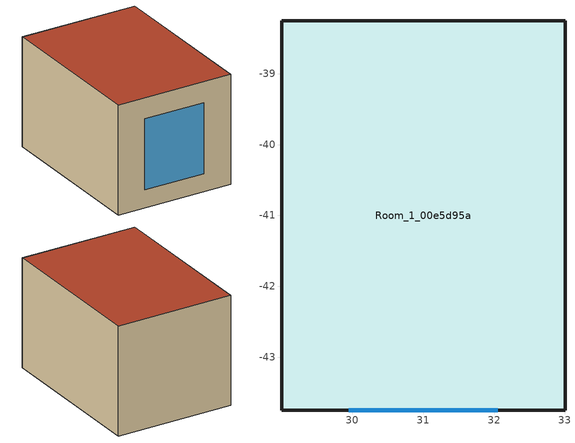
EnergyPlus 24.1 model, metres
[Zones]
Room_1_00e5d95a
 floor ground (Generic Ground Slab): 33,-38.25 33,-43.75 29,-43.75 29,-38.25 z0
 wall outside (Generic Exterior Wall): 33,-38.25 29,-38.25 29,-43.75 33,-43.75 33,-38.25 z0:3.7
 window (Generic Double Pane): 29.95,-43.75 32.05,-43.75 z0.6:3
 roof outside (Generic Roof): 29,-38.25 29,-43.75 33,-43.75 33,-38.25 z3.7
shading: 29.95,-43.75 32.05,-43.75 z0.6:3
[Building]
Simulation 1-241104&#13&#10: North Axis=0; Terrain=City; Solar Distribution=FullInteriorAndExteriorWithReflections
[Site:Location]
Site 1: Latitude=0; Longitude=0; Time Zone=0; Elevation=0
[SizingPeriod:DesignDay] Day of Month=21; DryBulb Temperature Range Modifier Type=DefaultMultipliers; Barometric Pressure=101109; Rain Indicator=No; Snow Indicator=No; Daylight Saving Time Indicator=No; Begin Environment Reset Mode=FullResetAtBeginEnvironment
Name | Month | Day Type | Maximum DryBulb Temperature | Daily DryBulb Temperature Range | Humidity Condition Type | Wetbulb or DewPoint at Maximum DryBulb | Wind Speed | Wind Direction | Solar Model Indicator | ASHRAE Clear Sky Optical Depth for Beam Irradiance taub | ASHRAE Clear Sky Optical Depth for Diffuse Irradiance taud | Enthalpy at Maximum DryBulb | Sky Clearness
SHENZHEN Ann Clg .4% Condns DB=>MWB | 7 | SummerDesignDay | 33.8 | 5.3 | Wetbulb | 26.5 | 3.4 | 220 | ASHRAETau | 0.685 | 1.554
SHENZHEN Ann Clg .4% Condns DP=>MDB | 7 | SummerDesignDay | 30.2 | 5.3 | Dewpoint | 28.2 | 3.4 | 220 | ASHRAETau | 0.685 | 1.554
SHENZHEN Ann Clg .4% Condns Enth=>MDB | 7 | SummerDesignDay | 31.3 | 5.3 | Enthalpy |  | 3.4 | 220 | ASHRAETau | 0.685 | 1.554 | 94500
SHENZHEN Ann Clg .4% Condns WB=>MDB | 7 | SummerDesignDay | 31 | 5.3 | Wetbulb | 28.8 | 3.4 | 220 | ASHRAETau | 0.685 | 1.554
SHENZHEN Ann Htg 99.6% Condns DB | 1 | WinterDesignDay | 6.9 | 0 | Wetbulb | 6.9 | 4.5 | 20 | ASHRAEClearSky |  |  |  | 0
SHENZHEN Ann Htg Wind 99.6% Condns WS=>MCDB | 1 | WinterDesignDay | 11.9 | 0 | Wetbulb | 11.9 | 8.4 | 20 | ASHRAEClearSky |  |  |  | 0
SHENZHEN Ann Hum_n 99.6% Condns DP=>MCDB | 1 | WinterDesignDay | 12.3 | 0 | Dewpoint | -5.1 | 4.5 | 20 | ASHRAEClearSky |  |  |  | 0
[Site:WaterMainsTemperature]
Calculation Method=CorrelationFromWeatherFile
[Material] Thermal Absorptance=0.9
Name | Roughness | Thickness | Conductivity | Density | Specific Heat | Solar Absorptance | Visible Absorptance
Generic 50mm Insulation | MediumRough | 0.05 | 0.03 | 43 | 1210 | 0.7 | 0.7
Generic Acoustic Tile | MediumSmooth | 0.02 | 0.06 | 368 | 590 | 0.2 | 0.2
Generic Brick | MediumRough | 0.1 | 0.9 | 1920 | 790 | 0.65 | 0.65
Generic Ceiling Air Gap | Smooth | 0.1 | 0.556 | 1.28 | 1000 | 0.7 | 0.7
Generic Gypsum Board | MediumSmooth | 0.0127 | 0.16 | 800 | 1090 | 0.5 | 0.5
Generic HW Concrete | MediumRough | 0.2 | 1.95 | 2240 | 900 | 0.8 | 0.8
Generic LW Concrete | MediumRough | 0.1 | 0.53 | 1280 | 840 | 0.8 | 0.8
Generic Roof Membrane | MediumRough | 0.01 | 0.16 | 1120 | 1460 | 0.65 | 0.65
Generic Wall Air Gap | Smooth | 0.1 | 0.667 | 1.28 | 1000 | 0.7 | 0.7
[WindowMaterial:Glazing] Optical Data Type=SpectralAverage; Thickness=0.006; Infrared Transmittance at Normal Incidence=0; Front Side Infrared Hemispherical Emissivity=0.84; Conductivity=1; Dirt Correction Factor for Solar and Visible Transmittance=1; Solar Diffusing=No
Name | Solar Transmittance at Normal Incidence | Front Side Solar Reflectance at Normal Incidence | Back Side Solar Reflectance at Normal Incidence | Visible Transmittance at Normal Incidence | Front Side Visible Reflectance at Normal Incidence | Back Side Visible Reflectance at Normal Incidence | Back Side Infrared Hemispherical Emissivity
Generic Clear Glass | 0.77 | 0.07 | 0.07 | 0.88 | 0.08 | 0.08 | 0.84
Generic Low-e Glass | 0.45 | 0.36 | 0.36 | 0.71 | 0.21 | 0.21 | 0.047
[WindowMaterial:Gas]
Generic Window Air Gap: Gas Type=Air; Thickness=0.0127
[Construction]
Generic Double Pane: Generic Low-e Glass, Generic Window Air Gap, Generic Clear Glass
Generic Exterior Wall: Generic Brick, Generic LW Concrete, Generic 50mm Insulation, Generic Wall Air Gap, Generic Gypsum Board
Generic Ground Slab: Generic 50mm Insulation, Generic HW Concrete
Generic Roof: Generic Roof Membrane, Generic 50mm Insulation, Generic LW Concrete, Generic Ceiling Air Gap, Generic Acoustic Tile
[Space]
Room_1_00e5d95a_Space: Zone=Room_1_00e5d95a; Space Type=Generic Office Program
[SpaceList]
Generic Office Program: Room_1_00e5d95a_Space
[Zone]
Room_1_00e5d95a: Multiplier=1; Ceiling Height=3.7; Volume=81.4; Part of Total Floor Area=Yes
[ShadingProperty:Reflectance]
Shading Surface=Window_96ad0264 1; Fraction of Shading Surface That Is Glazed=1; Glazing Construction=Generic Double Pane
[People]
Generic Office People: Zone or ZoneList or Space or SpaceList=Generic Office Program; Number of People Schedule=Generic Office Occupancy; Number of People Calculation Method=People/Area; People per Floor Area=0.0565; Fraction Radiant=0.3; Activity Level Schedule=Seated Adult Activity
[Lights]
Generic Office Lighting: Zone or ZoneList or Space or SpaceList=Generic Office Program; Schedule=Generic Office Lighting; Design Level Calculation Method=Watts/Area; Watts per Floor Area=10.55; Return Air Fraction=0; Fraction Radiant=0.7; Fraction Visible=0.2; Fraction Replaceable=1; EndUse Subcategory=General
[ElectricEquipment]
Generic Office Equipment: Zone or ZoneList or Space or SpaceList=Generic Office Program; Schedule=Generic Office Equipment; Design Level Calculation Method=Watts/Area; Watts per Floor Area=10.33; Fraction Latent=0; Fraction Radiant=0.5; Fraction Lost=0; EndUse Subcategory=Electric Equipment
[ZoneInfiltration:DesignFlowRate]
Generic Office Infiltration: Zone or ZoneList or Space or SpaceList=Generic Office Program; Schedule=Generic Office Infiltration; Design Flow Rate Calculation Method=Flow/ExteriorArea; Flow Rate per Exterior Surface Area=0.0002266; Constant Term Coefficient=1; Temperature Term Coefficient=0; Velocity Term Coefficient=0
[DesignSpecification:OutdoorAir]
Generic Office Ventilation: Outdoor Air Method=Sum; Outdoor Air Flow per Person=0.00236; Outdoor Air Flow per Zone Floor Area=0.000305; Outdoor Air Flow per Zone=0; Outdoor Air Flow Air Changes per Hour=0
[DesignSpecification:OutdoorAir:SpaceList]
Room_1_00e5d95a DSOA Space List: Space 1=Room_1_00e5d95a_Space; Space 1 Design Specification Outdoor Air Object=Generic Office Ventilation
[Sizing:Zone]
Room_1_00e5d95a: Zone Cooling Design Supply Air Temperature Input Method=SupplyAirTemperature; Zone Cooling Design Supply Air Temperature=14; Zone Cooling Design Supply Air Temperature Difference=11.11; Zone Heating Design Supply Air Temperature Input Method=SupplyAirTemperature; Zone Heating Design Supply Air Temperature=40; Zone Heating Design Supply Air Temperature Difference=11.11; Zone Cooling Design Supply Air Humidity Ratio=0.0085; Zone Heating Design Supply Air Humidity Ratio=0.008; Design Specification Outdoor Air Object=Room_1_00e5d95a DSOA Space List; Cooling Design Air Flow Method=DesignDay; Cooling Design Air Flow Rate=0; Cooling Minimum Air Flow per Zone Floor Area=0.000762; Cooling Minimum Air Flow=0; Cooling Minimum Air Flow Fraction=0; Heating Design Air Flow Method=DesignDay; Heating Design Air Flow Rate=0; Heating Maximum Air Flow per Zone Floor Area=0.002032; Heating Maximum Air Flow=0.141576; Heating Maximum Air Flow Fraction=0.3; Account for Dedicated Outdoor Air System=No; Zone Load Sizing Method=Sensible Load Only No Latent Load; Zone Latent Cooling Design Supply Air Humidity Ratio Input Method=HumidityRatioDifference; Zone Cooling Design Supply Air Humidity Ratio Difference=0.005; Zone Latent Heating Design Supply Air Humidity Ratio Input Method=HumidityRatioDifference; Zone Humidification Design Supply Air Humidity Ratio Difference=0.005
[ZoneControl:Thermostat]
Room_1_00e5d95a Thermostat: Zone or ZoneList=Room_1_00e5d95a; Control Type Schedule=Room_1_00e5d95a Thermostat Schedule; Control 1=Generic Office Setpoints; Temperature Difference Between Cutout And Setpoint=0
[ThermostatSetpoint:DualSetpoint]
Generic Office Setpoints: Heating Setpoint Temperature Schedule=Generic Office Heating; Cooling Setpoint Temperature Schedule=Generic Office Cooling
[ZoneHVAC:IdealLoadsAirSystem]
Room_1_00e5d95a Ideal Loads Air System: Maximum Heating Supply Air Temperature=50; Minimum Cooling Supply Air Temperature=13; Heating Limit=LimitCapacity; Maximum Sensible Heating Capacity=Autosize; Cooling Limit=LimitFlowRateAndCapacity; Maximum Cooling Air Flow Rate=Autosize; Maximum Total Cooling Capacity=Autosize; Dehumidification Control Type=None; Design Specification Outdoor Air Object=Generic Office Ventilation; Demand Controlled Ventilation Type=None; Outdoor Air Economizer Type=DifferentialDryBulb; Sensible Heat Recovery Effectiveness=0; Latent Heat Recovery Effectiveness=0
[Zone equipment]
Room_1_00e5d95a: Room_1_00e5d95a Ideal Loads Air System
[ENERGYMANAGEMENTSYSTEM:ACTUATOR] Actuated Component Unique=MyWindow; Actuated Component Type=Window Shading Control
Name | Actuated Component Control Type
ShadeControlActuatorPosition | Position
ShadeControlActuatorAngle | Angle
[ENERGYMANAGEMENTSYSTEM:PROGRAMCALLINGMANAGER]
ControlShadingCallingManager: BeginTimestepBeforePredictor; ControlShadingProgram
[ENERGYMANAGEMENTSYSTEM:PROGRAM]
ControlShadingProgram: RUN ControlShadingSubroutine
[ENERGYMANAGEMENTSYSTEM:SUBROUTINE]
ControlShadingSubroutine: SET ShadeControlActuatorPosition = @TrendValue ShadingPositionSchedule 1; SET ShadeControlActuatorAngle = @TrendValue ShadingAngleSchedule 1
[Schedule:Day:Interval]
OfficeMedium BLDG_LIGHT_SCH_2013_Sun: No, 06:00, 0.05, 18:00, 0.0431163, 24:00, 0.05
Schedule Day 9: No, 05:00, 0.05, 06:00, 0.1, 07:00, 0.0862326, 08:00, 0.258698, 17:00, 0.776093, 18:00, 0.431163, 20:00, 0.258698, 22:00, 0.172465, 23:00, 0.0862326, 24:00, 0.0431163
Schedule Day 10; OfficeMedium BLDG_LIGHT_SCH_2013_Sat 1: No, 06:00, 0.05, 08:00, 0.0862326, 12:00, 0.258698, 17:00, 0.129349, 19:00, 0.0431163, 24:00, 0.05
OfficeMedium BLDG_LIGHT_SCH_2013_SmrDsn 1; OfficeMedium BLDG_EQUIP_SCH_2013_SmrDsn 1; OfficeMedium INFIL_SCH_PNNL_Default; OfficeMedium INFIL_SCH_PNNL_Default 1: No, 24:00, 1
OfficeMedium BLDG_LIGHT_SCH_2013_WntrDsn 1; OfficeMedium BLDG_OCC_SCH_WntrDsn 1; OfficeMedium BLDG_EQUIP_SCH_2013_WntrDsn 1: No, 24:00, 0
OfficeMedium BLDG_OCC_SCH_Default; OfficeMedium BLDG_OCC_SCH_Default 1: No, 06:00, 0, 18:00, 0.05, 24:00, 0
Schedule Day 11: No, 06:00, 0, 07:00, 0.1, 08:00, 0.2, 12:00, 0.95, 13:00, 0.5, 17:00, 0.95, 18:00, 0.3, 22:00, 0.1, 24:00, 0.05
Schedule Day 12: No, 06:00, 0, 08:00, 0.1, 12:00, 0.3, 17:00, 0.1, 19:00, 0.05, 24:00, 0
OfficeMedium BLDG_OCC_SCH_SmrDsn 1: No, 06:00, 0, 22:00, 1, 24:00, 0.05
Seated Adult Activity_Day Schedule: No, 24:00, 120
OfficeMedium BLDG_EQUIP_SCH_2013_Sun: No, 06:00, 0.230755, 18:00, 0.288107, 24:00, 0.230755
Schedule Day 5: No, 06:00, 0.307674, 08:00, 0.381235, 12:00, 0.857778, 13:00, 0.76247, 17:00, 0.857778, 18:00, 0.476543, 24:00, 0.381235
Schedule Day 6; OfficeMedium BLDG_EQUIP_SCH_2013_Sat 1: No, 06:00, 0.230755, 08:00, 0.381235, 12:00, 0.476543, 17:00, 0.33358, 19:00, 0.285926, 24:00, 0.230755
OfficeMedium HTGSETP_SCH_YES_OPTIMUM_Default; OfficeMedium HTGSETP_SCH_YES_OPTIMUM_Default_SmrDsn 1; OfficeMedium HTGSETP_SCH_YES_OPTIMUM_Default 1: No, 24:00, 15.6
Schedule Day 3: No, 05:00, 15.6, 06:00, 17.8, 07:00, 20, 22:00, 21, 24:00, 15.6
Schedule Day 4: No, 05:00, 15.6, 06:00, 17.8, 07:00, 20, 17:00, 21, 24:00, 15.6
OfficeMedium HTGSETP_SCH_YES_OPTIMUM_WntrDsn 1: No, 05:00, 15.6, 06:00, 17.6, 07:00, 19.6, 22:00, 21, 24:00, 15.6
OfficeMedium CLGSETP_SCH_YES_OPTIMUM_Default; OfficeMedium CLGSETP_SCH_YES_OPTIMUM_Default_WntrDsn 1; OfficeMedium CLGSETP_SCH_YES_OPTIMUM_Default 1: No, 24:00, 26.7
Schedule Day 7: No, 05:00, 26.7, 06:00, 25.6, 07:00, 25, 22:00, 24, 24:00, 26.7
Schedule Day 8: No, 05:00, 26.7, 06:00, 25.7, 07:00, 25, 17:00, 24, 24:00, 26.7
OfficeMedium CLGSETP_SCH_YES_OPTIMUM_SmrDsn 1: No, 05:00, 26.7, 06:00, 25.7, 07:00, 25, 22:00, 24, 24:00, 26.7
OfficeMedium INFIL_SCH_PNNL_Sat_WntrDsn 1; Schedule Day 2: No, 06:00, 1, 18:00, 0.25, 24:00, 1
OfficeMedium INFIL_SCH_PNNL_Wkdy_SmrDsn 1; Schedule Day 1: No, 06:00, 1, 22:00, 0.25, 24:00, 1
[Schedule:Week:Daily]
Generic Office Lighting Week Rule - Jan1-Dec31: OfficeMedium BLDG_LIGHT_SCH_2013_Sun, Schedule Day 9, Schedule Day 9, Schedule Day 9, Schedule Day 9, Schedule Day 9, Schedule Day 10, OfficeMedium BLDG_LIGHT_SCH_2013_Sat 1, OfficeMedium BLDG_LIGHT_SCH_2013_SmrDsn 1, OfficeMedium BLDG_LIGHT_SCH_2013_WntrDsn 1, OfficeMedium BLDG_LIGHT_SCH_2013_Sun, OfficeMedium BLDG_LIGHT_SCH_2013_Sun
Generic Office Occupancy Week Rule - Jan1-Dec31: OfficeMedium BLDG_OCC_SCH_Default, Schedule Day 11, Schedule Day 11, Schedule Day 11, Schedule Day 11, Schedule Day 11, Schedule Day 12, OfficeMedium BLDG_OCC_SCH_Default 1, OfficeMedium BLDG_OCC_SCH_SmrDsn 1, OfficeMedium BLDG_OCC_SCH_WntrDsn 1, OfficeMedium BLDG_OCC_SCH_Default, OfficeMedium BLDG_OCC_SCH_Default
Seated Adult Activity Week Rule - Jan1-Dec31: Seated Adult Activity_Day Schedule, Seated Adult Activity_Day Schedule, Seated Adult Activity_Day Schedule, Seated Adult Activity_Day Schedule, Seated Adult Activity_Day Schedule, Seated Adult Activity_Day Schedule, Seated Adult Activity_Day Schedule, Seated Adult Activity_Day Schedule, Seated Adult Activity_Day Schedule, Seated Adult Activity_Day Schedule, Seated Adult Activity_Day Schedule, Seated Adult Activity_Day Schedule
Generic Office Equipment Week Rule - Jan1-Dec31: OfficeMedium BLDG_EQUIP_SCH_2013_Sun, Schedule Day 5, Schedule Day 5, Schedule Day 5, Schedule Day 5, Schedule Day 5, Schedule Day 6, OfficeMedium BLDG_EQUIP_SCH_2013_Sat 1, OfficeMedium BLDG_EQUIP_SCH_2013_SmrDsn 1, OfficeMedium BLDG_EQUIP_SCH_2013_WntrDsn 1, OfficeMedium BLDG_EQUIP_SCH_2013_Sun, OfficeMedium BLDG_EQUIP_SCH_2013_Sun
Generic Office Heating Week Rule - Jan1-Dec31: OfficeMedium HTGSETP_SCH_YES_OPTIMUM_Default, Schedule Day 3, Schedule Day 3, Schedule Day 3, Schedule Day 3, Schedule Day 3, Schedule Day 4, OfficeMedium HTGSETP_SCH_YES_OPTIMUM_Default 1, OfficeMedium HTGSETP_SCH_YES_OPTIMUM_Default_SmrDsn 1, OfficeMedium HTGSETP_SCH_YES_OPTIMUM_WntrDsn 1, OfficeMedium HTGSETP_SCH_YES_OPTIMUM_Default, OfficeMedium HTGSETP_SCH_YES_OPTIMUM_Default
Generic Office Cooling Week Rule - Jan1-Dec31: OfficeMedium CLGSETP_SCH_YES_OPTIMUM_Default, Schedule Day 7, Schedule Day 7, Schedule Day 7, Schedule Day 7, Schedule Day 7, Schedule Day 8, OfficeMedium CLGSETP_SCH_YES_OPTIMUM_Default 1, OfficeMedium CLGSETP_SCH_YES_OPTIMUM_SmrDsn 1, OfficeMedium CLGSETP_SCH_YES_OPTIMUM_Default_WntrDsn 1, OfficeMedium CLGSETP_SCH_YES_OPTIMUM_Default, OfficeMedium CLGSETP_SCH_YES_OPTIMUM_Default
Generic Office Infiltration Week Rule - Jan1-Dec31: OfficeMedium INFIL_SCH_PNNL_Default, Schedule Day 1, Schedule Day 1, Schedule Day 1, Schedule Day 1, Schedule Day 1, Schedule Day 2, OfficeMedium INFIL_SCH_PNNL_Default 1, OfficeMedium INFIL_SCH_PNNL_Wkdy_SmrDsn 1, OfficeMedium INFIL_SCH_PNNL_Sat_WntrDsn 1, OfficeMedium INFIL_SCH_PNNL_Default, OfficeMedium INFIL_SCH_PNNL_Default
[Schedule:Year]
Generic Office Lighting: Generic Office Lighting Week Rule - Jan1-Dec31, 1, 1, 12, 31
Generic Office Occupancy: Generic Office Occupancy Week Rule - Jan1-Dec31, 1, 1, 12, 31
Seated Adult Activity: Seated Adult Activity Week Rule - Jan1-Dec31, 1, 1, 12, 31
Generic Office Equipment: Generic Office Equipment Week Rule - Jan1-Dec31, 1, 1, 12, 31
Generic Office Heating: Generic Office Heating Week Rule - Jan1-Dec31, 1, 1, 12, 31
Generic Office Cooling: Generic Office Cooling Week Rule - Jan1-Dec31, 1, 1, 12, 31
Generic Office Infiltration: Generic Office Infiltration Week Rule - Jan1-Dec31, 1, 1, 12, 31
[Schedule:Compact]
Room_1_00e5d95a Thermostat Schedule: Through: 12/31, For: AllDays, Until: 24:00, 4
